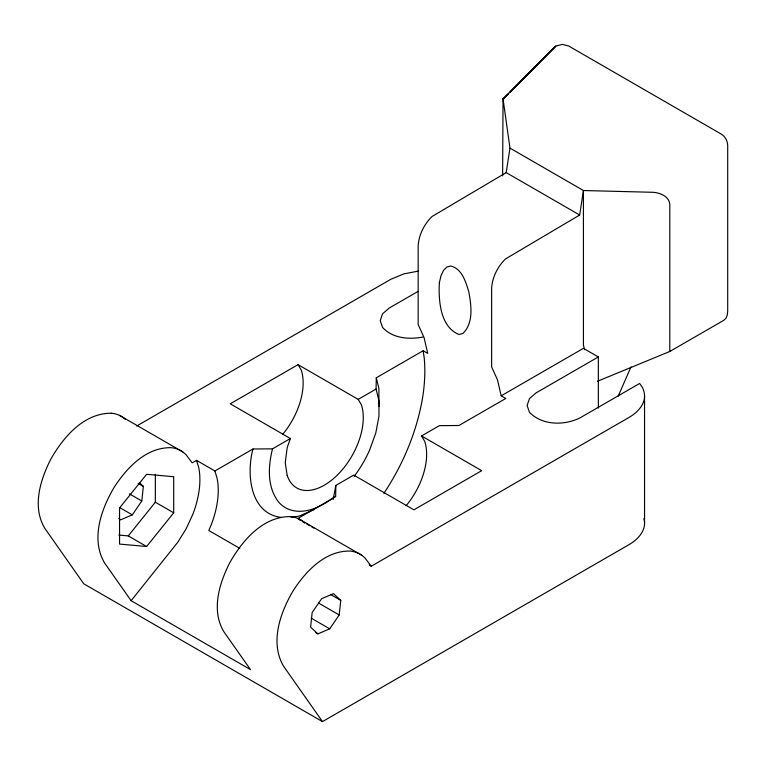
<?xml version="1.0" encoding="UTF-8"?>
<svg xmlns="http://www.w3.org/2000/svg" width="766" height="766" viewBox="0 0 766 766"><rect width="100%" height="100%" fill="white"/><g stroke="black" fill="none" stroke-linecap="round" stroke-linejoin="round"><path stroke-width="1.15" d="M597.432 381.286L669.8 351.47L723.899 320.236L725.957 318.225L727.26 315.094L727.7 311.044L727.7 145.31C727.509 140.743 725.143 136.444 721.208 134.06L568.803 46.075L562.311 44.39L555.819 46.075L503.032 98.804L509.965 148.106L583.433 190.523L579.67 215.026L505.397 258.985C497.68 266.731 492.27 277.196 491.628 288.198L491.628 366.904L497.479 379.85L501.194 395.811L505.78 398.464L458.939 425.503L439.425 425.628L421.539 435.95L481.69 470.678L413.879 509.83L353.729 475.102L335.843 485.424L335.642 496.694L297.553 518.687M354.189 476.318A77.567 44.782 -60 0 0 369.605 450.111L375.8 432.972L378.969 416.254L378.969 400.924L376.068 389.051L376.288 377.791L423.138 350.751L427.725 353.394L424.019 337.433L418.159 324.487L418.159 245.79C418.81 234.779 424.211 224.314 431.928 216.567L506.202 172.609L509.965 148.106M118.854 518.4L120.473 519.894L132.317 514.857L141.787 500.993L143.347 486.41L139.307 482.666M339.204 614.964L340.765 600.391L333.488 593.64L321.643 598.677L312.155 612.561L310.594 627.134L317.88 633.865L329.725 628.829L339.204 614.964L318.627 603.081M287.202 475.485A55.142 31.837 -60 0 0 318.187 488.162A55.142 31.837 -60 0 0 355.836 448.397A55.229 31.885 -60 0 0 361.389 404.821L358.191 399.373L298.051 364.654L230.24 403.806L290.371 438.525L272.495 448.847L252.991 448.981C246.269 473.541 249.726 513.737 281.448 517.443M272.495 448.847C268.09 466.571 266.894 487.377 278.958 502.448A77.567 44.782 -60 0 0 298.673 511.276A78.103 45.089 -60 0 0 323.262 504.344M333.162 499.48L335.843 485.424M503.032 98.804L502.63 175.921M290.371 438.525L287.183 447.66L285.249 462.683L287.183 475.504M618.181 396.194L631.031 366.847M383.871 493.352C402.839 464.857 416.455 432.608 422.401 398.837A154.914 89.44 -60 0 0 424.22 358.028L423.138 350.751M118.845 535.061L128.257 535.903L155.345 502.218L155.345 474.269M146.622 546.503L173.7 512.818L173.7 476.711L146.622 474.288L119.553 507.973L119.553 544.08L146.622 546.503L128.257 535.903M304.562 522.881L302.168 520.832A69.179 39.947 -60 0 0 290.343 516.6C262.795 516.485 242.353 540.509 229.838 562.589C219.287 583.232 210.976 610.291 223.864 631.73L250.492 669.618L131.12 600.697L177.923 542.06L186.186 528.703L192.745 514.503A74.321 42.915 -60 0 0 198.71 493.103A74.561 43.049 -60 0 0 198.71 467.528L196.546 460.366L192.209 462.865L185.985 454.65L182.796 451.911L119.515 415.383M508.634 93.567L502.812 99.446L507.868 94.362M510.3 91.891L555.819 46.075L509.543 92.667M136.683 426.02L390.612 279.408L403.759 273.902L418.092 271.154M418.14 291.358L389.233 308.047L382.55 313.811L380.223 320.628L382.55 327.446C392.613 338.457 408.996 339.664 422.861 337.078M196.546 460.366L214.911 470.966L252.991 448.981M358.191 399.373L376.068 389.051M501.194 395.811L583.433 348.329L598.342 356.937L598.342 408.067M598.342 356.937L536.133 392.853L529.45 398.626L527.123 405.444L529.45 412.252C542.213 425.532 563.939 425.647 579.747 418.035L639.629 383.46L642.013 386.773A52.394 30.247 0 0 1 643.919 400.723C641.688 408.048 635.732 413.41 629.346 417.24L371.261 566.237L369.202 565.049M111.29 413.219C83.743 413.113 63.3 437.137 50.786 459.217C40.234 479.861 31.923 506.92 44.821 528.348L83.762 583.788L322.496 721.61L629.346 544.454C635.732 540.633 641.678 535.271 643.919 527.937A52.394 30.247 0 0 0 643.9 518.553M314.635 509.333L299.152 516.112L291.08 517.222M506.202 172.609L579.67 215.026M298.568 518.754L361.839 555.293L365.037 558.021L371.261 566.237M298.577 519.271L300.617 520.449M302.656 521.627L304.696 522.805M306.735 523.982L309.799 525.754M311.839 526.931L313.878 528.109M138.186 483.432L143.347 486.41M330.472 594.445L340.765 600.391M239.806 548.399L208.812 530.503L211.11 525.112A74.321 42.915 -60 0 0 217.075 503.702A74.561 43.049 -60 0 0 217.075 478.137L214.911 470.966M155.345 502.218L173.7 512.818M129.397 493.831L141.787 500.993M119.917 507.705L132.317 514.857M311.207 618.133L329.725 628.829M315.822 632.678L317.88 633.865M125.509 419.509L123.115 417.46A69.179 39.947 -60 0 0 111.29 413.219M322.496 721.61L283.544 666.181C269.632 642.406 280.27 612.685 293.11 590.816C305.711 571.331 325.004 550.649 350.014 551.051A69.179 39.947 -60 0 1 361.839 555.283M131.12 600.697L104.492 562.809C90.589 539.034 101.217 509.313 114.067 487.444C126.658 467.959 145.952 447.277 170.971 447.679A69.179 39.947 -60 0 1 182.796 451.911M421.539 435.95L424.728 441.398A55.229 31.885 -60 0 1 419.203 484.983A55.142 31.837 -60 0 1 406.124 505.704M298.051 364.654L301.249 370.102A55.229 31.885 -60 0 1 295.714 413.688A55.142 31.837 -60 0 1 282.635 434.408M584.602 349.746L583.433 345.15L583.433 190.523L653.494 192.314C660.292 192.927 668.967 196.383 669.8 204.11L669.8 351.47M376.288 377.791L378.902 388.477L378.902 406.497M644.541 396.032L644.541 523.255M334.685 496.617A78.103 45.089 -60 0 1 324.277 503.769M439.368 282.75C438.382 300.195 440.191 327.168 459.054 334.493L462.923 333.44C473.876 322.888 471.234 305.337 468.802 291.789C465.785 281.984 462.07 268.713 450.734 265.984L446.856 267.047L443.533 270.36L440.977 275.722L439.368 282.75"/></g></svg>
